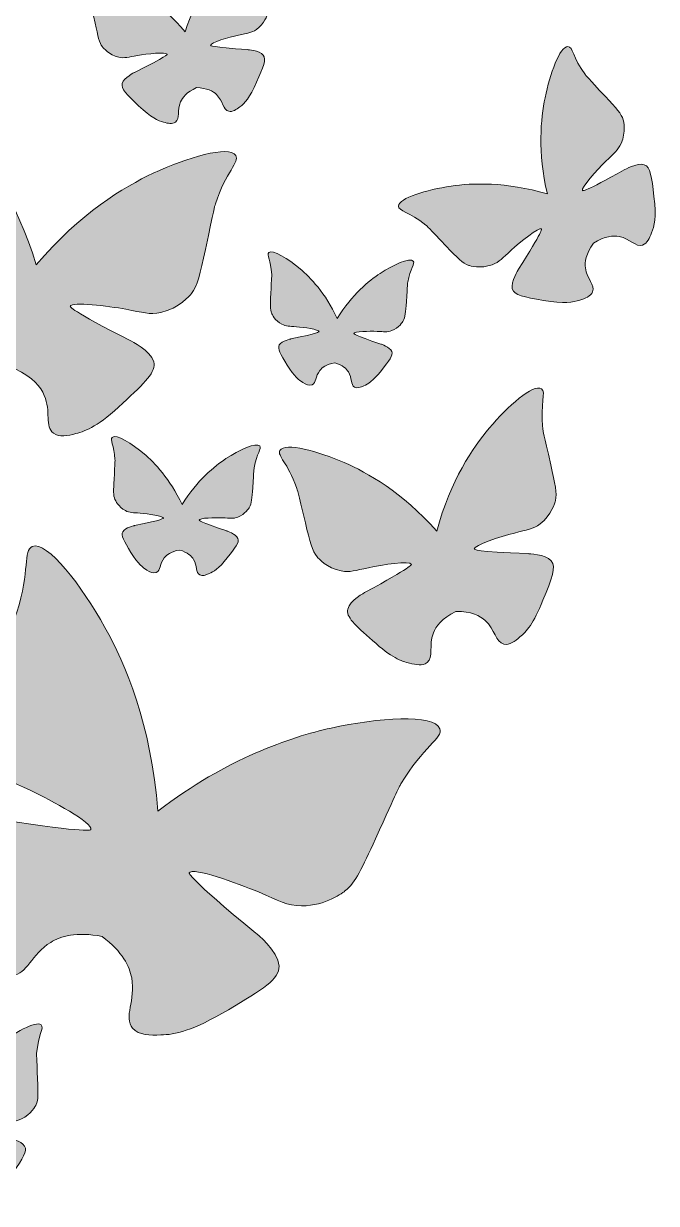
# Model space of a CAD drawing. Header units: inches. Extents: x 462 to 653, y 37 to 221.
# Drawn here: x 605.4 to 653.3, y 45 to 134.3 of the extents above; entities that cross this region are included whole.
import ezdxf

# ---------------------------------------------------------------- set-up
doc = ezdxf.new("R2010")
doc.units = ezdxf.units.IN
doc.header["$MEASUREMENT"] = 0
doc.layers.add('Layer 1', color=7, linetype='Continuous')

# ---------------------------------------------------------------- blocks, each defined once
blk = doc.blocks.new('block 3')
at = {"layer": 'Layer 1', "true_color": 0xfed527}
h = blk.add_hatch(color=40, dxfattribs=at)
h.dxf.hatch_style = 2
edge = h.paths.add_edge_path()
edge.add_spline(control_points=[(621.671, 133.433), (622.354, 133.588), (622.641, 133.592), (623.024, 133.862), (623.641, 134.298), (623.839, 134.96), (623.865, 135.051), (623.971, 135.422), (623.878, 135.924), (623.688, 136.913), (623.361, 138.618), (623.355, 138.622), (623.342, 138.774), (623.225, 140.132), (623.592, 140.71), (623.333, 140.891), (622.921, 141.178), (621.54, 140.036), (620.547, 138.932), (619.669, 137.956), (618.453, 136.292), (617.636, 133.674), (615.885, 135.767), (614.132, 136.836), (612.952, 137.4), (611.611, 138.04), (609.899, 138.567), (609.628, 138.144), (609.457, 137.878), (610.018, 137.484), (610.43, 136.185), (610.476, 136.039), (610.472, 136.033), (610.822, 134.333), (611.024, 133.346), (611.13, 132.847), (611.37, 132.544), (611.429, 132.47), (611.865, 131.935), (612.603, 131.768), (613.059, 131.664), (613.326, 131.771), (614.017, 131.889), (614.736, 132.012), (616.201, 132.196), (616.265, 131.985), (616.265, 131.985), (616.306, 131.849), (613.807, 130.614), (613.807, 130.614), (612.995, 130.229), (612.87, 129.773), (612.76, 129.371), (613.21, 128.942), (614.11, 128.085), (615.064, 127.175), (615.573, 126.949), (615.991, 126.842), (616.322, 126.756), (616.663, 126.668), (616.902, 126.849), (617.271, 127.126), (617.002, 127.72), (617.284, 128.377), (617.425, 128.706), (617.736, 129.122), (618.494, 129.461), (619.293, 129.441), (619.736, 129.189), (619.996, 128.938), (620.51, 128.443), (620.487, 127.788), (620.933, 127.672), (621.223, 127.597), (621.504, 127.808), (621.778, 128.014), (622.122, 128.273), (622.507, 128.677), (623.04, 129.882), (623.544, 131.019), (623.795, 131.587), (623.54, 131.917), (623.25, 132.29), (622.352, 132.335), (622.352, 132.335), (619.571, 132.52), (619.557, 132.662), (619.557, 132.662), (619.535, 132.881), (620.96, 133.271), (621.671, 133.433)], knot_values=[0, 0, 0, 0, 1, 1, 1, 2, 2, 2, 3, 3, 3, 4, 4, 4, 5, 5, 5, 6, 6, 6, 7, 7, 7, 8, 8, 8, 9, 9, 9, 10, 10, 10, 11, 11, 11, 12, 12, 12, 13, 13, 13, 14, 14, 14, 15, 15, 15, 16, 16, 16, 17, 17, 17, 18, 18, 18, 19, 19, 19, 20, 20, 20, 21, 21, 21, 22, 22, 22, 23, 23, 23, 24, 24, 24, 25, 25, 25, 26, 26, 26, 27, 27, 27, 28, 28, 28, 29, 29, 29, 30, 30, 30, 30], degree=3, periodic=1)
h = blk.add_hatch(color=40, dxfattribs=at)
h.dxf.hatch_style = 2
edge = h.paths.add_edge_path()
edge.add_spline(control_points=[(653.112, 121.218), (652.94, 122.713), (652.854, 123.46), (652.38, 123.62), (651.842, 123.801), (650.865, 123.235), (650.865, 123.235), (647.81, 121.528), (647.707, 121.662), (647.707, 121.662), (647.548, 121.87), (648.812, 123.235), (649.464, 123.883), (650.09, 124.506), (650.392, 124.706), (650.629, 125.24), (651.011, 126.102), (650.81, 126.908), (650.782, 127.018), (650.663, 127.466), (650.254, 127.911), (649.44, 128.784), (648.037, 130.289), (648.029, 130.288), (647.92, 130.434), (646.955, 131.731), (646.986, 132.567), (646.599, 132.573), (645.986, 132.584), (645.234, 130.486), (644.868, 128.69), (644.546, 127.109), (644.293, 124.604), (645.043, 121.409), (641.88, 122.348), (639.354, 122.235), (637.752, 122.002), (635.938, 121.738), (633.801, 121.105), (633.777, 120.492), (633.762, 120.106), (634.598, 120.09), (635.839, 119.053), (635.978, 118.936), (635.977, 118.928), (637.401, 117.443), (638.226, 116.581), (638.648, 116.148), (639.089, 116.004), (639.197, 115.969), (639.99, 115.724), (640.873, 116.057), (641.42, 116.263), (641.636, 116.553), (642.293, 117.143), (642.977, 117.757), (644.412, 118.942), (644.61, 118.771), (644.61, 118.771), (644.738, 118.662), (642.862, 115.708), (642.862, 115.708), (642.242, 114.764), (642.392, 114.217), (642.525, 113.735), (643.266, 113.607), (644.749, 113.351), (646.322, 113.079), (647, 113.197), (647.508, 113.372), (647.912, 113.511), (648.327, 113.654), (648.468, 114), (648.685, 114.532), (648.027, 114.951), (647.924, 115.809), (647.871, 116.243), (647.952, 116.863), (648.524, 117.69), (649.416, 118.231), (650.053, 118.266), (650.479, 118.188), (651.329, 118.031), (651.71, 117.356), (652.254, 117.543), (652.608, 117.664), (652.774, 118.07), (652.935, 118.465), (653.139, 118.962), (653.295, 119.633), (653.112, 121.218)], knot_values=[0, 0, 0, 0, 1, 1, 1, 2, 2, 2, 3, 3, 3, 4, 4, 4, 5, 5, 5, 6, 6, 6, 7, 7, 7, 8, 8, 8, 9, 9, 9, 10, 10, 10, 11, 11, 11, 12, 12, 12, 13, 13, 13, 14, 14, 14, 15, 15, 15, 16, 16, 16, 17, 17, 17, 18, 18, 18, 19, 19, 19, 20, 20, 20, 21, 21, 21, 22, 22, 22, 23, 23, 23, 24, 24, 24, 25, 25, 25, 26, 26, 26, 27, 27, 27, 28, 28, 28, 29, 29, 29, 30, 30, 30, 30], degree=3, periodic=1)
h = blk.add_hatch(color=40, dxfattribs=at)
h.dxf.hatch_style = 2
edge = h.paths.add_edge_path()
edge.add_spline(control_points=[(604.765, 108.159), (606.128, 107.539), (606.706, 106.782), (606.972, 106.16), (607.496, 104.93), (606.977, 103.818), (607.661, 103.293), (608.106, 102.952), (608.745, 103.11), (609.368, 103.265), (610.15, 103.46), (611.108, 103.876), (612.908, 105.563), (614.606, 107.154), (615.455, 107.95), (615.255, 108.704), (615.028, 109.559), (613.515, 110.292), (613.515, 110.292), (608.856, 112.644), (608.935, 112.898), (608.936, 112.898), (609.058, 113.292), (611.798, 112.924), (613.141, 112.683), (614.433, 112.451), (614.931, 112.247), (615.787, 112.434), (617.169, 112.735), (617.995, 113.73), (618.106, 113.868), (618.56, 114.43), (618.766, 115.363), (619.161, 117.207), (619.842, 120.385), (619.835, 120.395), (619.924, 120.668), (620.714, 123.094), (621.77, 123.821), (621.455, 124.322), (620.954, 125.118), (617.741, 124.158), (615.222, 122.981), (612.997, 121.941), (609.685, 119.962), (606.364, 116.046), (604.875, 120.933), (602.634, 124.055), (601.012, 125.889), (599.17, 127.971), (596.604, 130.13), (595.828, 129.6), (595.339, 129.265), (596.019, 128.178), (595.778, 125.637), (595.751, 125.352), (595.741, 125.346), (595.101, 122.159), (594.729, 120.311), (594.548, 119.373), (594.74, 118.676), (594.787, 118.505), (595.148, 117.264), (596.297, 116.437), (597.007, 115.926), (597.545, 115.914), (598.823, 115.613), (600.151, 115.3), (602.811, 114.547), (602.767, 114.137), (602.767, 114.137), (602.738, 113.872), (597.529, 113.569), (597.529, 113.569), (595.848, 113.499), (595.3, 112.804), (594.817, 112.192), (595.279, 111.124), (596.203, 108.989), (597.183, 106.724), (597.896, 105.962), (598.537, 105.472), (599.046, 105.082), (599.569, 104.682), (600.114, 104.818), (600.951, 105.028), (600.921, 106.249), (601.887, 107.174), (602.371, 107.637), (603.211, 108.127), (604.765, 108.159)], knot_values=[0, 0, 0, 0, 1, 1, 1, 2, 2, 2, 3, 3, 3, 4, 4, 4, 5, 5, 5, 6, 6, 6, 7, 7, 7, 8, 8, 8, 9, 9, 9, 10, 10, 10, 11, 11, 11, 12, 12, 12, 13, 13, 13, 14, 14, 14, 15, 15, 15, 16, 16, 16, 17, 17, 17, 18, 18, 18, 19, 19, 19, 20, 20, 20, 21, 21, 21, 22, 22, 22, 23, 23, 23, 24, 24, 24, 25, 25, 25, 26, 26, 26, 27, 27, 27, 28, 28, 28, 29, 29, 29, 30, 30, 30, 30], degree=3, periodic=1)
h = blk.add_hatch(color=40, dxfattribs=at)
h.dxf.hatch_style = 2
edge = h.paths.add_edge_path()
edge.add_spline(control_points=[(632.15, 111.008), (632.699, 110.99), (632.917, 110.935), (633.261, 111.064), (633.815, 111.272), (634.097, 111.734), (634.134, 111.798), (634.288, 112.058), (634.317, 112.457), (634.37, 113.244), (634.46, 114.601), (634.456, 114.604), (634.477, 114.723), (634.658, 115.775), (635.051, 116.14), (634.89, 116.328), (634.635, 116.627), (633.362, 116.036), (632.391, 115.397), (631.532, 114.832), (630.28, 113.813), (629.141, 111.992), (628.23, 113.925), (627.114, 115.082), (626.332, 115.744), (625.444, 116.495), (624.251, 117.234), (623.962, 116.968), (623.78, 116.8), (624.127, 116.391), (624.18, 115.324), (624.186, 115.204), (624.182, 115.201), (624.11, 113.843), (624.067, 113.056), (624.049, 112.656), (624.17, 112.379), (624.2, 112.312), (624.425, 111.819), (624.95, 111.546), (625.275, 111.377), (625.498, 111.405), (626.045, 111.358), (626.614, 111.308), (627.761, 111.157), (627.767, 110.984), (627.767, 110.984), (627.771, 110.873), (625.633, 110.433), (625.633, 110.433), (624.941, 110.303), (624.756, 109.982), (624.593, 109.699), (624.849, 109.285), (625.36, 108.457), (625.903, 107.579), (626.244, 107.306), (626.539, 107.142), (626.773, 107.011), (627.013, 106.877), (627.231, 106.966), (627.565, 107.103), (627.479, 107.607), (627.823, 108.048), (627.995, 108.269), (628.314, 108.523), (628.955, 108.63), (629.557, 108.455), (629.842, 108.177), (629.989, 107.935), (630.281, 107.458), (630.133, 106.966), (630.448, 106.79), (630.653, 106.675), (630.908, 106.78), (631.156, 106.881), (631.468, 107.009), (631.839, 107.239), (632.483, 108.046), (633.09, 108.807), (633.394, 109.188), (633.265, 109.488), (633.12, 109.828), (632.449, 110.041), (632.449, 110.041), (630.378, 110.733), (630.396, 110.843), (630.396, 110.843), (630.423, 111.014), (631.58, 111.027), (632.15, 111.008)], knot_values=[0, 0, 0, 0, 1, 1, 1, 2, 2, 2, 3, 3, 3, 4, 4, 4, 5, 5, 5, 6, 6, 6, 7, 7, 7, 8, 8, 8, 9, 9, 9, 10, 10, 10, 11, 11, 11, 12, 12, 12, 13, 13, 13, 14, 14, 14, 15, 15, 15, 16, 16, 16, 17, 17, 17, 18, 18, 18, 19, 19, 19, 20, 20, 20, 21, 21, 21, 22, 22, 22, 23, 23, 23, 24, 24, 24, 25, 25, 25, 26, 26, 26, 27, 27, 27, 28, 28, 28, 29, 29, 29, 30, 30, 30, 30], degree=3, periodic=1)
h = blk.add_hatch(color=40, dxfattribs=at)
h.dxf.hatch_style = 2
edge = h.paths.add_edge_path()
edge.add_spline(control_points=[(644.709, 103.587), (644.472, 105.556), (644.978, 106.414), (644.592, 106.664), (643.979, 107.061), (642.028, 105.332), (640.639, 103.678), (639.412, 102.217), (637.726, 99.738), (636.668, 95.891), (634.019, 98.847), (631.418, 100.313), (629.674, 101.074), (627.695, 101.939), (625.18, 102.62), (624.807, 101.992), (624.572, 101.597), (625.406, 101.053), (626.069, 99.184), (626.143, 98.974), (626.138, 98.966), (626.73, 96.511), (627.074, 95.087), (627.253, 94.367), (627.616, 93.939), (627.705, 93.834), (628.366, 93.077), (629.446, 92.871), (630.115, 92.743), (630.497, 92.911), (631.496, 93.117), (632.535, 93.331), (634.655, 93.672), (634.758, 93.368), (634.758, 93.368), (634.825, 93.172), (631.254, 91.253), (631.254, 91.253), (630.093, 90.653), (629.933, 89.984), (629.793, 89.395), (630.469, 88.794), (631.819, 87.592), (633.251, 86.317), (634.003, 86.014), (634.615, 85.878), (635.101, 85.77), (635.601, 85.659), (635.94, 85.933), (636.461, 86.355), (636.041, 87.206), (636.418, 88.174), (636.607, 88.659), (637.039, 89.279), (638.124, 89.81), (639.287, 89.82), (639.942, 89.476), (640.333, 89.124), (641.106, 88.429), (641.104, 87.476), (641.758, 87.33), (642.183, 87.235), (642.581, 87.556), (642.969, 87.869), (643.457, 88.263), (643.995, 88.869), (644.712, 90.647), (645.387, 92.324), (645.725, 93.163), (645.337, 93.629), (644.897, 94.157), (643.591, 94.178), (643.591, 94.178), (639.538, 94.31), (639.511, 94.515), (639.511, 94.515), (639.469, 94.833), (641.519, 95.47), (642.545, 95.74), (643.531, 96), (643.949, 96.019), (644.49, 96.431), (645.366, 97.096), (645.622, 98.067), (645.655, 98.201), (645.79, 98.746), (645.631, 99.471), (645.305, 100.899), (644.744, 103.361), (644.736, 103.366), (644.709, 103.587)], knot_values=[0, 0, 0, 0, 1, 1, 1, 2, 2, 2, 3, 3, 3, 4, 4, 4, 5, 5, 5, 6, 6, 6, 7, 7, 7, 8, 8, 8, 9, 9, 9, 10, 10, 10, 11, 11, 11, 12, 12, 12, 13, 13, 13, 14, 14, 14, 15, 15, 15, 16, 16, 16, 17, 17, 17, 18, 18, 18, 19, 19, 19, 20, 20, 20, 21, 21, 21, 22, 22, 22, 23, 23, 23, 24, 24, 24, 25, 25, 25, 26, 26, 26, 27, 27, 27, 28, 28, 28, 29, 29, 29, 30, 30, 30, 30], degree=3, periodic=1)
h = blk.add_hatch(color=40, dxfattribs=at)
h.dxf.hatch_style = 2
edge = h.paths.add_edge_path()
edge.add_spline(control_points=[(620.474, 96.887), (621.035, 96.868), (621.259, 96.813), (621.61, 96.945), (622.177, 97.157), (622.465, 97.63), (622.503, 97.695), (622.661, 97.961), (622.691, 98.369), (622.744, 99.174), (622.837, 100.562), (622.833, 100.566), (622.854, 100.687), (623.039, 101.763), (623.441, 102.136), (623.277, 102.329), (623.016, 102.635), (621.714, 102.031), (620.72, 101.377), (619.842, 100.799), (618.561, 99.756), (617.396, 97.893), (616.464, 99.871), (615.322, 101.055), (614.522, 101.731), (613.614, 102.5), (612.394, 103.256), (612.098, 102.983), (611.912, 102.812), (612.266, 102.393), (612.321, 101.302), (612.327, 101.18), (612.323, 101.176), (612.249, 99.787), (612.206, 98.982), (612.187, 98.573), (612.311, 98.29), (612.341, 98.22), (612.571, 97.717), (613.108, 97.438), (613.441, 97.265), (613.669, 97.293), (614.229, 97.244), (614.811, 97.194), (615.984, 97.039), (615.99, 96.863), (615.99, 96.863), (615.995, 96.749), (613.807, 96.299), (613.807, 96.299), (613.1, 96.166), (612.91, 95.838), (612.743, 95.548), (613.005, 95.125), (613.528, 94.277), (614.083, 93.379), (614.432, 93.1), (614.734, 92.932), (614.973, 92.798), (615.219, 92.661), (615.442, 92.752), (615.783, 92.893), (615.695, 93.408), (616.047, 93.859), (616.224, 94.085), (616.549, 94.345), (617.205, 94.454), (617.821, 94.276), (618.113, 93.991), (618.263, 93.743), (618.561, 93.255), (618.41, 92.752), (618.732, 92.572), (618.942, 92.455), (619.203, 92.561), (619.457, 92.666), (619.776, 92.796), (620.156, 93.031), (620.814, 93.857), (621.435, 94.636), (621.746, 95.025), (621.615, 95.332), (621.466, 95.68), (620.78, 95.897), (620.78, 95.897), (618.662, 96.606), (618.679, 96.718), (618.679, 96.719), (618.707, 96.893), (619.89, 96.906), (620.474, 96.887)], knot_values=[0, 0, 0, 0, 1, 1, 1, 2, 2, 2, 3, 3, 3, 4, 4, 4, 5, 5, 5, 6, 6, 6, 7, 7, 7, 8, 8, 8, 9, 9, 9, 10, 10, 10, 11, 11, 11, 12, 12, 12, 13, 13, 13, 14, 14, 14, 15, 15, 15, 16, 16, 16, 17, 17, 17, 18, 18, 18, 19, 19, 19, 20, 20, 20, 21, 21, 21, 22, 22, 22, 23, 23, 23, 24, 24, 24, 25, 25, 25, 26, 26, 26, 27, 27, 27, 28, 28, 28, 29, 29, 29, 30, 30, 30, 30], degree=3, periodic=1)
h = blk.add_hatch(color=40, dxfattribs=at)
h.dxf.hatch_style = 2
edge = h.paths.add_edge_path()
edge.add_spline(control_points=[(628.674, 80.973), (625.578, 80.281), (620.85, 78.707), (615.571, 74.694), (615.055, 81.272), (613.098, 85.833), (611.563, 88.598), (609.82, 91.737), (607.185, 95.174), (606.059, 94.721), (605.35, 94.436), (605.904, 92.875), (604.893, 89.738), (604.779, 89.386), (604.764, 89.381), (603.07, 85.54), (602.087, 83.313), (601.596, 82.18), (601.644, 81.248), (601.656, 81.02), (601.766, 79.354), (602.984, 77.992), (603.738, 77.148), (604.414, 76.984), (605.94, 76.249), (607.528, 75.483), (610.673, 73.793), (610.503, 73.289), (610.503, 73.288), (610.393, 72.962), (603.739, 74.031), (603.739, 74.031), (601.6, 74.41), (600.715, 73.687), (599.935, 73.05), (600.221, 71.574), (600.792, 68.624), (601.397, 65.496), (602.084, 64.336), (602.755, 63.539), (603.289, 62.906), (603.837, 62.255), (604.561, 62.275), (605.676, 62.307), (605.979, 63.854), (607.454, 64.752), (608.193, 65.202), (609.389, 65.585), (611.357, 65.193), (612.904, 64.032), (613.422, 62.916), (613.584, 62.057), (613.903, 60.36), (612.938, 59.102), (613.655, 58.25), (614.122, 57.695), (614.972, 57.718), (615.8, 57.74), (616.841, 57.767), (618.164, 58.025), (620.904, 59.651), (623.489, 61.185), (624.781, 61.952), (624.739, 62.959), (624.691, 64.1), (622.986, 65.446), (622.986, 65.446), (617.767, 69.71), (617.937, 70.008), (617.938, 70.008), (618.202, 70.47), (621.554, 69.243), (623.181, 68.565), (624.746, 67.913), (625.317, 67.517), (626.448, 67.514), (628.276, 67.509), (629.594, 68.534), (629.772, 68.677), (630.501, 69.26), (631.021, 70.379), (632.033, 72.594), (633.777, 76.412), (633.77, 76.427), (633.958, 76.746), (635.631, 79.585), (637.165, 80.209), (636.907, 80.928), (636.498, 82.071), (632.178, 81.756), (628.674, 80.973)], knot_values=[0, 0, 0, 0, 1, 1, 1, 2, 2, 2, 3, 3, 3, 4, 4, 4, 5, 5, 5, 6, 6, 6, 7, 7, 7, 8, 8, 8, 9, 9, 9, 10, 10, 10, 11, 11, 11, 12, 12, 12, 13, 13, 13, 14, 14, 14, 15, 15, 15, 16, 16, 16, 17, 17, 17, 18, 18, 18, 19, 19, 19, 20, 20, 20, 21, 21, 21, 22, 22, 22, 23, 23, 23, 24, 24, 24, 25, 25, 25, 26, 26, 26, 27, 27, 27, 28, 28, 28, 29, 29, 29, 30, 30, 30, 30], degree=3, periodic=1)
h = blk.add_hatch(color=40, dxfattribs=at)
h.dxf.hatch_style = 2
edge = h.paths.add_edge_path()
edge.add_spline(control_points=[(606.731, 58.497), (606.332, 58.851), (604.649, 57.891), (603.392, 56.913), (602.281, 56.049), (600.69, 54.533), (599.375, 51.985), (597.823, 54.378), (596.1, 55.727), (594.915, 56.477), (593.569, 57.328), (591.801, 58.119), (591.438, 57.728), (591.209, 57.482), (591.752, 56.998), (591.984, 55.612), (592.01, 55.456), (592.005, 55.452), (592.104, 53.666), (592.162, 52.63), (592.194, 52.106), (592.404, 51.762), (592.456, 51.677), (592.841, 51.067), (593.612, 50.787), (594.089, 50.614), (594.395, 50.684), (595.163, 50.701), (595.961, 50.72), (597.578, 50.691), (597.613, 50.466), (597.613, 50.466), (597.635, 50.321), (594.726, 49.433), (594.726, 49.433), (593.783, 49.161), (593.573, 48.715), (593.388, 48.321), (593.805, 47.817), (594.638, 46.809), (595.522, 45.741), (596.037, 45.435), (596.471, 45.264), (596.816, 45.127), (597.171, 44.987), (597.46, 45.136), (597.904, 45.364), (597.71, 46.01), (598.123, 46.637), (598.331, 46.952), (598.736, 47.329), (599.612, 47.563), (600.475, 47.424), (600.912, 47.102), (601.153, 46.807), (601.629, 46.226), (601.495, 45.562), (601.959, 45.378), (602.261, 45.258), (602.601, 45.432), (602.931, 45.601), (603.346, 45.814), (603.829, 46.169), (604.605, 47.319), (605.337, 48.403), (605.703, 48.945), (605.48, 49.318), (605.228, 49.742), (604.263, 49.921), (604.263, 49.921), (601.282, 50.522), (601.289, 50.668), (601.289, 50.668), (601.302, 50.895), (602.909, 51.082), (603.705, 51.141), (604.471, 51.198), (604.783, 51.159), (605.241, 51.378), (605.981, 51.731), (606.305, 52.376), (606.348, 52.465), (606.523, 52.828), (606.505, 53.353), (606.462, 54.389), (606.387, 56.176), (606.382, 56.181), (606.392, 56.338), (606.489, 57.74), (606.982, 58.274), (606.731, 58.497)], knot_values=[0, 0, 0, 0, 1, 1, 1, 2, 2, 2, 3, 3, 3, 4, 4, 4, 5, 5, 5, 6, 6, 6, 7, 7, 7, 8, 8, 8, 9, 9, 9, 10, 10, 10, 11, 11, 11, 12, 12, 12, 13, 13, 13, 14, 14, 14, 15, 15, 15, 16, 16, 16, 17, 17, 17, 18, 18, 18, 19, 19, 19, 20, 20, 20, 21, 21, 21, 22, 22, 22, 23, 23, 23, 24, 24, 24, 25, 25, 25, 26, 26, 26, 27, 27, 27, 28, 28, 28, 29, 29, 29, 30, 30, 30, 30], degree=3, periodic=1)
at = {"layer": 'Layer 1', "lineweight": 0}
for points in [[(621.671, 133.433), (622.354, 133.588), (622.641, 133.592), (623.024, 133.862), (623.641, 134.298), (623.839, 134.96), (623.865, 135.051), (623.971, 135.422), (623.878, 135.924), (623.688, 136.913), (623.361, 138.618), (623.355, 138.622), (623.342, 138.774), (623.225, 140.132), (623.592, 140.71), (623.333, 140.891), (622.921, 141.178), (621.54, 140.036), (620.547, 138.932), (619.669, 137.956), (618.453, 136.292), (617.636, 133.674), (615.885, 135.767), (614.132, 136.836), (612.952, 137.4), (611.611, 138.04), (609.899, 138.567), (609.628, 138.144), (609.457, 137.878), (610.018, 137.484), (610.43, 136.185), (610.476, 136.039), (610.472, 136.033), (610.822, 134.333), (611.024, 133.346), (611.13, 132.847), (611.37, 132.544), (611.429, 132.47), (611.865, 131.935), (612.603, 131.768), (613.059, 131.664), (613.326, 131.771), (614.017, 131.889), (614.736, 132.012), (616.201, 132.196), (616.265, 131.985), (616.265, 131.985), (616.306, 131.849), (613.807, 130.614), (613.807, 130.614), (612.995, 130.229), (612.87, 129.773), (612.76, 129.371), (613.21, 128.942), (614.11, 128.085), (615.064, 127.175), (615.573, 126.949), (615.991, 126.842), (616.322, 126.756), (616.663, 126.668), (616.902, 126.849), (617.271, 127.126), (617.002, 127.72), (617.284, 128.377), (617.425, 128.706), (617.736, 129.122), (618.494, 129.461), (619.293, 129.441), (619.736, 129.189), (619.996, 128.938), (620.51, 128.443), (620.487, 127.788), (620.933, 127.672), (621.223, 127.597), (621.504, 127.808), (621.778, 128.014), (622.122, 128.273), (622.507, 128.677), (623.04, 129.882), (623.544, 131.019), (623.795, 131.587), (623.54, 131.917), (623.25, 132.29), (622.352, 132.335), (622.352, 132.335), (619.571, 132.52), (619.557, 132.662), (619.557, 132.662), (619.535, 132.881), (620.96, 133.271), (621.671, 133.433)], [(653.112, 121.218), (652.94, 122.713), (652.854, 123.46), (652.38, 123.62), (651.842, 123.801), (650.865, 123.235), (650.865, 123.235), (647.81, 121.528), (647.707, 121.662), (647.707, 121.662), (647.548, 121.87), (648.812, 123.235), (649.464, 123.883), (650.09, 124.506), (650.392, 124.706), (650.629, 125.24), (651.011, 126.102), (650.81, 126.908), (650.782, 127.018), (650.663, 127.466), (650.254, 127.911), (649.44, 128.784), (648.037, 130.289), (648.029, 130.288), (647.92, 130.434), (646.955, 131.731), (646.986, 132.567), (646.599, 132.573), (645.986, 132.584), (645.234, 130.486), (644.868, 128.69), (644.546, 127.109), (644.293, 124.604), (645.043, 121.409), (641.88, 122.348), (639.354, 122.235), (637.752, 122.002), (635.938, 121.738), (633.801, 121.105), (633.777, 120.492), (633.762, 120.106), (634.598, 120.09), (635.839, 119.053), (635.978, 118.936), (635.977, 118.928), (637.401, 117.443), (638.226, 116.581), (638.648, 116.148), (639.089, 116.004), (639.197, 115.969), (639.99, 115.724), (640.873, 116.057), (641.42, 116.263), (641.636, 116.553), (642.293, 117.143), (642.977, 117.757), (644.412, 118.942), (644.61, 118.771), (644.61, 118.771), (644.738, 118.662), (642.862, 115.708), (642.862, 115.708), (642.242, 114.764), (642.392, 114.217), (642.525, 113.735), (643.266, 113.607), (644.749, 113.351), (646.322, 113.079), (647, 113.197), (647.508, 113.372), (647.912, 113.511), (648.327, 113.654), (648.468, 114), (648.685, 114.532), (648.027, 114.951), (647.924, 115.809), (647.871, 116.243), (647.952, 116.863), (648.524, 117.69), (649.416, 118.231), (650.053, 118.266), (650.479, 118.188), (651.329, 118.031), (651.71, 117.356), (652.254, 117.543), (652.608, 117.664), (652.774, 118.07), (652.935, 118.465), (653.139, 118.962), (653.295, 119.633), (653.112, 121.218)], [(604.765, 108.159), (606.128, 107.539), (606.706, 106.782), (606.972, 106.16), (607.496, 104.93), (606.977, 103.818), (607.661, 103.293), (608.106, 102.952), (608.745, 103.11), (609.368, 103.265), (610.15, 103.46), (611.108, 103.876), (612.908, 105.563), (614.606, 107.154), (615.455, 107.95), (615.255, 108.704), (615.028, 109.559), (613.515, 110.292), (613.515, 110.292), (608.856, 112.644), (608.935, 112.898), (608.936, 112.898), (609.058, 113.292), (611.798, 112.924), (613.141, 112.683), (614.433, 112.451), (614.931, 112.247), (615.787, 112.434), (617.169, 112.735), (617.995, 113.73), (618.106, 113.868), (618.56, 114.43), (618.766, 115.363), (619.161, 117.207), (619.842, 120.385), (619.835, 120.395), (619.924, 120.668), (620.714, 123.094), (621.77, 123.821), (621.455, 124.322), (620.954, 125.118), (617.741, 124.158), (615.222, 122.981), (612.997, 121.941), (609.685, 119.962), (606.364, 116.046), (604.875, 120.933), (602.634, 124.055), (601.012, 125.889), (599.17, 127.971), (596.604, 130.13), (595.828, 129.6), (595.339, 129.265), (596.019, 128.178), (595.778, 125.637), (595.751, 125.352), (595.741, 125.346), (595.101, 122.159), (594.729, 120.311), (594.548, 119.373), (594.74, 118.676), (594.787, 118.505), (595.148, 117.264), (596.297, 116.437), (597.007, 115.926), (597.545, 115.914), (598.823, 115.613), (600.151, 115.3), (602.811, 114.547), (602.767, 114.137), (602.767, 114.137), (602.738, 113.872), (597.529, 113.569), (597.529, 113.569), (595.848, 113.499), (595.3, 112.804), (594.817, 112.192), (595.279, 111.124), (596.203, 108.989), (597.183, 106.724), (597.896, 105.962), (598.537, 105.472), (599.046, 105.082), (599.569, 104.682), (600.114, 104.818), (600.951, 105.028), (600.921, 106.249), (601.887, 107.174), (602.371, 107.637), (603.211, 108.127), (604.765, 108.159)], [(632.15, 111.008), (632.699, 110.99), (632.917, 110.935), (633.261, 111.064), (633.815, 111.272), (634.097, 111.734), (634.134, 111.798), (634.288, 112.058), (634.317, 112.457), (634.37, 113.244), (634.46, 114.601), (634.456, 114.604), (634.477, 114.723), (634.658, 115.775), (635.051, 116.14), (634.89, 116.328), (634.635, 116.627), (633.362, 116.036), (632.391, 115.397), (631.532, 114.832), (630.28, 113.813), (629.141, 111.992), (628.23, 113.925), (627.114, 115.082), (626.332, 115.744), (625.444, 116.495), (624.251, 117.234), (623.962, 116.968), (623.78, 116.8), (624.127, 116.391), (624.18, 115.324), (624.186, 115.204), (624.182, 115.201), (624.11, 113.843), (624.067, 113.056), (624.049, 112.656), (624.17, 112.379), (624.2, 112.312), (624.425, 111.819), (624.95, 111.546), (625.275, 111.377), (625.498, 111.405), (626.045, 111.358), (626.614, 111.308), (627.761, 111.157), (627.767, 110.984), (627.767, 110.984), (627.771, 110.873), (625.633, 110.433), (625.633, 110.433), (624.941, 110.303), (624.756, 109.982), (624.593, 109.699), (624.849, 109.285), (625.36, 108.457), (625.903, 107.579), (626.244, 107.306), (626.539, 107.142), (626.773, 107.011), (627.013, 106.877), (627.231, 106.966), (627.565, 107.103), (627.479, 107.607), (627.823, 108.048), (627.995, 108.269), (628.314, 108.523), (628.955, 108.63), (629.557, 108.455), (629.842, 108.177), (629.989, 107.935), (630.281, 107.458), (630.133, 106.966), (630.448, 106.79), (630.653, 106.675), (630.908, 106.78), (631.156, 106.881), (631.468, 107.009), (631.839, 107.239), (632.483, 108.046), (633.09, 108.807), (633.394, 109.188), (633.265, 109.488), (633.12, 109.828), (632.449, 110.041), (632.449, 110.041), (630.378, 110.733), (630.396, 110.843), (630.396, 110.843), (630.423, 111.014), (631.58, 111.027), (632.15, 111.008)], [(644.709, 103.587), (644.472, 105.556), (644.978, 106.414), (644.592, 106.664), (643.979, 107.061), (642.028, 105.332), (640.639, 103.678), (639.412, 102.217), (637.726, 99.738), (636.668, 95.891), (634.019, 98.847), (631.418, 100.313), (629.674, 101.074), (627.695, 101.939), (625.18, 102.62), (624.807, 101.992), (624.572, 101.597), (625.406, 101.053), (626.069, 99.184), (626.143, 98.974), (626.138, 98.966), (626.73, 96.511), (627.074, 95.087), (627.253, 94.367), (627.616, 93.939), (627.705, 93.834), (628.366, 93.077), (629.446, 92.871), (630.115, 92.743), (630.497, 92.911), (631.496, 93.117), (632.535, 93.331), (634.655, 93.672), (634.758, 93.368), (634.758, 93.368), (634.825, 93.172), (631.254, 91.253), (631.254, 91.253), (630.093, 90.653), (629.933, 89.984), (629.793, 89.395), (630.469, 88.794), (631.819, 87.592), (633.251, 86.317), (634.003, 86.014), (634.615, 85.878), (635.101, 85.77), (635.601, 85.659), (635.94, 85.933), (636.461, 86.355), (636.041, 87.206), (636.418, 88.174), (636.607, 88.659), (637.039, 89.279), (638.124, 89.81), (639.287, 89.82), (639.942, 89.476), (640.333, 89.124), (641.106, 88.429), (641.104, 87.476), (641.758, 87.33), (642.183, 87.235), (642.581, 87.556), (642.969, 87.869), (643.457, 88.263), (643.995, 88.869), (644.712, 90.647), (645.387, 92.324), (645.725, 93.163), (645.337, 93.629), (644.897, 94.157), (643.591, 94.178), (643.591, 94.178), (639.538, 94.31), (639.511, 94.515), (639.511, 94.515), (639.469, 94.833), (641.519, 95.47), (642.545, 95.74), (643.531, 96), (643.949, 96.019), (644.49, 96.431), (645.366, 97.096), (645.622, 98.067), (645.655, 98.201), (645.79, 98.746), (645.631, 99.471), (645.305, 100.899), (644.744, 103.361), (644.736, 103.366), (644.709, 103.587)], [(620.474, 96.887), (621.035, 96.868), (621.259, 96.813), (621.61, 96.945), (622.177, 97.157), (622.465, 97.63), (622.503, 97.695), (622.661, 97.961), (622.691, 98.369), (622.744, 99.174), (622.837, 100.562), (622.833, 100.566), (622.854, 100.687), (623.039, 101.763), (623.441, 102.136), (623.277, 102.329), (623.016, 102.635), (621.714, 102.031), (620.72, 101.377), (619.842, 100.799), (618.561, 99.756), (617.396, 97.893), (616.464, 99.871), (615.322, 101.055), (614.522, 101.731), (613.614, 102.5), (612.394, 103.256), (612.098, 102.983), (611.912, 102.812), (612.266, 102.393), (612.321, 101.302), (612.327, 101.18), (612.323, 101.176), (612.249, 99.787), (612.206, 98.982), (612.187, 98.573), (612.311, 98.29), (612.341, 98.22), (612.571, 97.717), (613.108, 97.438), (613.441, 97.265), (613.669, 97.293), (614.229, 97.244), (614.811, 97.194), (615.984, 97.039), (615.99, 96.863), (615.99, 96.863), (615.995, 96.749), (613.807, 96.299), (613.807, 96.299), (613.1, 96.166), (612.91, 95.838), (612.743, 95.548), (613.005, 95.125), (613.528, 94.277), (614.083, 93.379), (614.432, 93.1), (614.734, 92.932), (614.973, 92.798), (615.219, 92.661), (615.442, 92.752), (615.783, 92.893), (615.695, 93.408), (616.047, 93.859), (616.224, 94.085), (616.549, 94.345), (617.205, 94.454), (617.821, 94.276), (618.113, 93.991), (618.263, 93.743), (618.561, 93.255), (618.41, 92.752), (618.732, 92.572), (618.942, 92.455), (619.203, 92.561), (619.457, 92.666), (619.776, 92.796), (620.156, 93.031), (620.814, 93.857), (621.435, 94.636), (621.746, 95.025), (621.615, 95.332), (621.466, 95.68), (620.78, 95.897), (620.78, 95.897), (618.662, 96.606), (618.679, 96.718), (618.679, 96.719), (618.707, 96.893), (619.89, 96.906), (620.474, 96.887)], [(628.674, 80.973), (625.578, 80.281), (620.85, 78.707), (615.571, 74.694), (615.055, 81.272), (613.098, 85.833), (611.563, 88.598), (609.82, 91.737), (607.185, 95.174), (606.059, 94.721), (605.35, 94.436), (605.904, 92.875), (604.893, 89.738), (604.779, 89.386), (604.764, 89.381), (603.07, 85.54), (602.087, 83.313), (601.596, 82.18), (601.644, 81.248), (601.656, 81.02), (601.766, 79.354), (602.984, 77.992), (603.738, 77.148), (604.414, 76.984), (605.94, 76.249), (607.528, 75.483), (610.673, 73.793), (610.503, 73.289), (610.503, 73.288), (610.393, 72.962), (603.739, 74.031), (603.739, 74.031), (601.6, 74.41), (600.715, 73.687), (599.935, 73.05), (600.221, 71.574), (600.792, 68.624), (601.397, 65.496), (602.084, 64.336), (602.755, 63.539), (603.289, 62.906), (603.837, 62.255), (604.561, 62.275), (605.676, 62.307), (605.979, 63.854), (607.454, 64.752), (608.193, 65.202), (609.389, 65.585), (611.357, 65.193), (612.904, 64.032), (613.422, 62.916), (613.584, 62.057), (613.903, 60.36), (612.938, 59.102), (613.655, 58.25), (614.122, 57.695), (614.972, 57.718), (615.8, 57.74), (616.841, 57.767), (618.164, 58.025), (620.904, 59.651), (623.489, 61.185), (624.781, 61.952), (624.739, 62.959), (624.691, 64.1), (622.986, 65.446), (622.986, 65.446), (617.767, 69.71), (617.937, 70.008), (617.938, 70.008), (618.202, 70.47), (621.554, 69.243), (623.181, 68.565), (624.746, 67.913), (625.317, 67.517), (626.448, 67.514), (628.276, 67.509), (629.594, 68.534), (629.772, 68.677), (630.501, 69.26), (631.021, 70.379), (632.033, 72.594), (633.777, 76.412), (633.77, 76.427), (633.958, 76.746), (635.631, 79.585), (637.165, 80.209), (636.907, 80.928), (636.498, 82.071), (632.178, 81.756), (628.674, 80.973)], [(606.731, 58.497), (606.332, 58.851), (604.649, 57.891), (603.392, 56.913), (602.281, 56.049), (600.69, 54.533), (599.375, 51.985), (597.823, 54.378), (596.1, 55.727), (594.915, 56.477), (593.569, 57.328), (591.801, 58.119), (591.438, 57.728), (591.209, 57.482), (591.752, 56.998), (591.984, 55.612), (592.01, 55.456), (592.005, 55.452), (592.104, 53.666), (592.162, 52.63), (592.194, 52.106), (592.404, 51.762), (592.456, 51.677), (592.841, 51.067), (593.612, 50.787), (594.089, 50.614), (594.395, 50.684), (595.163, 50.701), (595.961, 50.72), (597.578, 50.691), (597.613, 50.466), (597.613, 50.466), (597.635, 50.321), (594.726, 49.433), (594.726, 49.433), (593.783, 49.161), (593.573, 48.715), (593.388, 48.321), (593.805, 47.817), (594.638, 46.809), (595.522, 45.741), (596.037, 45.435), (596.471, 45.264), (596.816, 45.127), (597.171, 44.987), (597.46, 45.136), (597.904, 45.364), (597.71, 46.01), (598.123, 46.637), (598.331, 46.952), (598.736, 47.329), (599.612, 47.563), (600.475, 47.424), (600.912, 47.102), (601.153, 46.807), (601.629, 46.226), (601.495, 45.562), (601.959, 45.378), (602.261, 45.258), (602.601, 45.432), (602.931, 45.601), (603.346, 45.814), (603.829, 46.169), (604.605, 47.319), (605.337, 48.403), (605.703, 48.945), (605.48, 49.318), (605.228, 49.742), (604.263, 49.921), (604.263, 49.921), (601.282, 50.522), (601.289, 50.668), (601.289, 50.668), (601.302, 50.895), (602.909, 51.082), (603.705, 51.141), (604.471, 51.198), (604.783, 51.159), (605.241, 51.378), (605.981, 51.731), (606.305, 52.376), (606.348, 52.465), (606.523, 52.828), (606.505, 53.353), (606.462, 54.389), (606.387, 56.176), (606.382, 56.181), (606.392, 56.338), (606.489, 57.74), (606.982, 58.274), (606.731, 58.497)]]:
    blk.add_open_spline(points, degree=3, knots=[0, 0, 0, 0, 1, 1, 1, 2, 2, 2, 3, 3, 3, 4, 4, 4, 5, 5, 5, 6, 6, 6, 7, 7, 7, 8, 8, 8, 9, 9, 9, 10, 10, 10, 11, 11, 11, 12, 12, 12, 13, 13, 13, 14, 14, 14, 15, 15, 15, 16, 16, 16, 17, 17, 17, 18, 18, 18, 19, 19, 19, 20, 20, 20, 21, 21, 21, 22, 22, 22, 23, 23, 23, 24, 24, 24, 25, 25, 25, 26, 26, 26, 27, 27, 27, 28, 28, 28, 29, 29, 29, 30, 30, 30, 30], dxfattribs=at)
blk = doc.blocks.new('block 2')
at = {"layer": 'Layer 1'}
blk.add_blockref('block 3', (0, 0), dxfattribs=at)

msp = doc.modelspace()

# ---------------------------------------------------------------- block references
at = {"layer": 'Layer 1'}
msp.add_blockref('block 2', (0, 0), dxfattribs=at)

doc.saveas('drawing.dxf')
